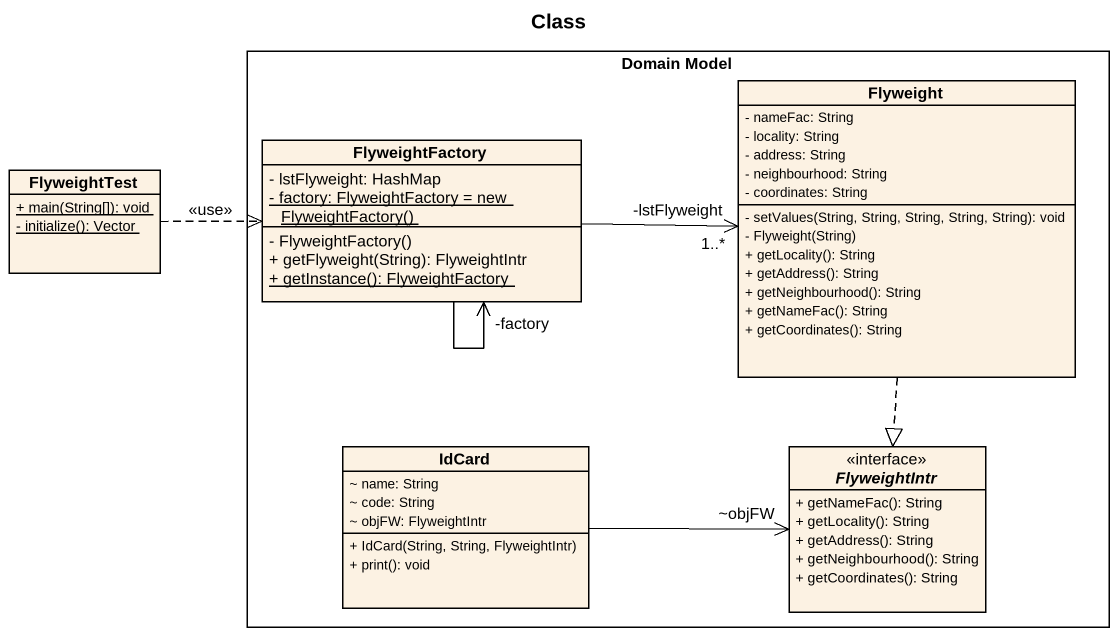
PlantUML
@startuml
title Class
hide circle
hide empty members
skinparam classAttributeIconSize 0
rectangle "Domain Model" as Domain_Model {
  class Flyweight {
    - nameFac: String
    - locality: String
    - address: String
    - neighbourhood: String
    - coordinates: String
    - setValues(String, String, String, String, String): void
    - Flyweight(String)
    + getLocality(): String
    + getAddress(): String
    + getNeighbourhood(): String
    + getNameFac(): String
    + getCoordinates(): String
  }
  class FlyweightFactory {
    - lstFlyweight: HashMap
    {static} {field} - factory: FlyweightFactory = new FlyweightFactory()
    - FlyweightFactory()
    + getFlyweight(String): FlyweightIntr
    {static} + getInstance(): FlyweightFactory
  }
  class IdCard {
    ~ name: String
    ~ code: String
    ~ objFW: FlyweightIntr
    + IdCard(String, String, FlyweightIntr)
    + print(): void
  }
  interface FlyweightIntr {
    + getNameFac(): String
    + getLocality(): String
    + getAddress(): String
    + getNeighbourhood(): String
    + getCoordinates(): String
  }
}
class FlyweightTest {
  {static} + main(String[]): void
  {static} - initialize(): Vector
}
Flyweight ..|> FlyweightIntr
FlyweightFactory -right-> "-lstFlyweight\n1..*" Flyweight
FlyweightFactory --> "-factory" FlyweightFactory
FlyweightTest .right.> FlyweightFactory : <<use>>
IdCard -right-> "~objFW" FlyweightIntr
@enduml
